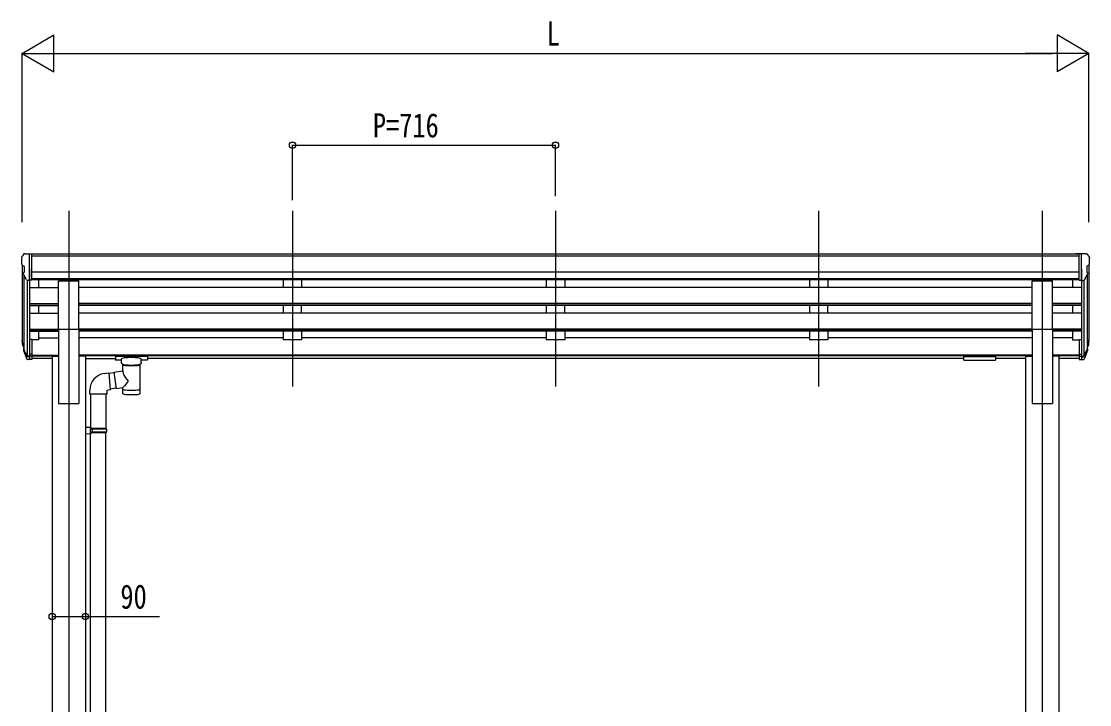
# Model space of a CAD drawing. Units: millimetres, scale not verified. Extents: x -10512 to 10512, y -7425 to 7425.
# Drawn here: x -2380 to 528, y -3025 to -1165 of the extents above; entities that cross this region are included whole.
import ezdxf
from ezdxf.enums import TextEntityAlignment as Align

# ---------------------------------------------------------------- set-up
doc = ezdxf.new("R2010")
doc.units = ezdxf.units.MM
doc.header["$LTSCALE"] = 30
for name, color, linetype in [('0-3_YKK_12', 2, 'Continuous'), ('0-4_YKK_13', 4, 'Continuous'), ('0-5_YKK_A1', 4, 'Continuous'), ('0-6_YKK_D', 6, 'Continuous')]:
    doc.layers.add(name, color=color, linetype=linetype)
doc.styles.add('ＭＳ ゴシック', font='')
doc.styles.get('ＭＳ ゴシック').set_extended_font_data('MS Gothic')

msp = doc.modelspace()

# ---------------------------------------------------------------- linework, layer by layer
at = {"layer": '0-3_YKK_12'}
for p, q in [((-2250.85, -1680.68), (-2250.85, -4855.08)), ((-1641.85, -1680.68), (-1641.85, -2158.19)), ((-925.85, -1680.68), (-925.85, -2158.19)), ((-209.85, -1680.68), (-209.85, -2158.19)), ((399.15, -1680.68), (399.15, -4855.08))]:
    msp.add_line(p, q, dxfattribs=at)
at = {"layer": '0-4_YKK_13'}
for p, q in [((-2372.94, -1797.63), (-2377.01, -1803.44)), ((-2369.85, -1797.06), (-2372.19, -1797.21)), ((-2369.85, -1797.06), (-2351.35, -1797.06)), ((-2357.85, -1870.05), (-2357.85, -1797.06)), ((-2351.35, -1797.06), (-2341.35, -1797.15)), ((-2351.35, -1869.05), (-2351.35, -1797.06)), ((-2341.35, -1798.67), (-2341.35, -1797.15)), ((499.65, -1797.06), (489.65, -1797.15)), ((489.65, -1798.67), (489.65, -1797.15)), ((499.65, -1869.05), (499.65, -1797.06)), ((518.15, -1797.06), (499.65, -1797.06)), ((506.15, -1870.05), (506.15, -1797.06)), ((518.15, -1797.06), (520.48, -1797.21)), ((521.24, -1797.63), (525.3, -1803.44)), ((-2379.85, -1806.43), (-2379.85, -1807.06)), ((-2377.32, -1828.25), (-2372, -1831.32)), ((-2371.85, -1831.58), (-2371.85, -1847.85)), ((520.15, -1831.58), (520.15, -1847.85)), ((525.61, -1828.25), (520.3, -1831.32)), ((528.15, -1806.43), (528.15, -1807.06)), ((-2365.48, -1868.23), (-2374.48, -1852.64)), ((513.77, -1868.23), (522.77, -1852.64)), ((-2357.85, -1870.05), (-2363.06, -1869.73)), ((-2351.35, -1869.05), (-2357.85, -1869.05)), ((-2278.35, -2002.51), (-2278.35, -1870.71)), ((-2278.35, -1870.71), (-2223.35, -1870.71)), ((-2223.35, -2002.51), (-2223.35, -1870.71)), ((371.65, -2002.51), (371.65, -1870.71)), ((371.65, -1870.71), (426.65, -1870.71)), ((426.65, -2002.51), (426.65, -1870.71)), ((499.65, -1869.05), (506.15, -1869.05)), ((506.15, -1870.05), (511.36, -1869.73)), ((-2278.35, -2002.51), (-2223.35, -2002.51)), ((371.65, -2002.51), (426.65, -2002.51)), ((-2357.85, -2030.79), (-2357.85, -2085.56)), ((-2351.35, -2030.79), (-2357.85, -2030.79)), ((-2351.35, -2030.79), (-2351.35, -2084.82)), ((499.65, -2030.79), (499.65, -2084.82)), ((499.65, -2030.79), (506.15, -2030.79)), ((506.15, -2030.79), (506.15, -2085.56)), ((-2376.76, -2044.98), (-2372.88, -2052.92)), ((-2376.16, -2043.6), (-2372.88, -2050.66)), ((-2374.44, -2056.25), (-2374.11, -2060.66)), ((-2374.11, -2060.66), (-2365.3, -2084.2)), ((-2373.49, -2060.09), (-2365.3, -2076.27)), ((-2364.29, -2075.14), (-2372.04, -2059.73)), ((512.58, -2075.14), (520.34, -2059.73)), ((521.78, -2060.09), (513.59, -2076.27)), ((522.4, -2060.66), (513.59, -2084.2)), ((524.45, -2043.6), (521.18, -2050.66)), ((525.05, -2044.98), (521.18, -2052.92)), ((522.74, -2056.25), (522.4, -2060.66)), ((-2357.85, -2075.82), (-2362.99, -2075.82)), ((-2357.85, -2077.62), (-2362.7, -2077.62)), ((-2357.85, -2085.56), (-2362.7, -2085.56)), ((-2351.35, -2070.92), (-2357.85, -2070.92)), ((-2351.35, -2075.8), (-2357.85, -2075.8)), ((-2351.35, -2084.82), (-2357.85, -2084.82)), ((-2123.85, -2075.37), (-2123.85, -2086.13)), ((-2038.85, -2074.7), (-2121.85, -2074.7)), ((-2038.85, -2076.88), (-2121.85, -2076.88)), ((-2107.35, -2086.79), (-2121.85, -2086.79)), ((-2107.35, -2093.6), (-2107.35, -2083.32)), ((-2053.35, -2093.6), (-2053.35, -2083.32)), ((-2038.85, -2086.79), (-2053.35, -2086.79)), ((-2036.85, -2075.37), (-2036.85, -2086.13)), ((-2036.85, -2075.56), (-2036.85, -2077.1)), ((185.15, -2075.37), (185.15, -2086.13)), ((185.15, -2075.56), (185.15, -2077.1)), ((187.15, -2074.7), (270.15, -2074.7)), ((187.15, -2076.88), (270.15, -2076.88)), ((187.15, -2086.79), (270.15, -2086.79)), ((272.15, -2075.37), (272.15, -2086.13)), ((499.65, -2070.92), (506.15, -2070.92)), ((499.65, -2075.8), (506.15, -2075.8)), ((499.65, -2084.82), (506.15, -2084.82)), ((506.15, -2075.82), (511.28, -2075.82)), ((506.15, -2077.62), (510.99, -2077.62)), ((506.15, -2085.56), (510.99, -2085.56)), ((-2154.21, -2123.14), (-2141.7, -2121.58)), ((-2128.18, -2121.46), (-2141.53, -2123.53)), ((-2128.48, -2119.58), (-2103.25, -2115.67)), ((-2128.48, -2119.58), (-2121.45, -2164.84)), ((-2103.25, -2115.67), (-2103.25, -2098.09)), ((-2057.45, -2098.1), (-2057.44, -2178.39)), ((-2193.61, -2179.15), (-2193.61, -2168.23)), ((-2147.61, -2179.15), (-2193.61, -2179.15)), ((-2191.65, -2179.15), (-2191.65, -2270.45)), ((-2149.65, -2179.15), (-2149.65, -2273.01)), ((-2121.75, -2162.96), (-2137.86, -2165.46)), ((-2103.25, -2162.01), (-2121.45, -2164.84)), ((-2103.27, -2178.39), (-2103.25, -2161.76)), ((-2189.65, -2270.51), (-2205.65, -2270.04)), ((-2205.65, -2270.04), (-2205.65, -2287.98)), ((-2189.65, -2287.51), (-2205.65, -2287.98)), ((-2189.65, -2272.51), (-2191.65, -2272.51)), ((-2148.65, -2273.01), (-2191.65, -2273.01)), ((-2147.65, -2275.01), (-2191.65, -2275.01)), ((-2147.65, -2283.01), (-2191.65, -2283.01)), ((-2148.65, -2285.01), (-2191.65, -2285.01)), ((-2191.65, -3129.7), (-2191.65, -2287.57)), ((-2189.65, -2272.51), (-2189.65, -2270.51)), ((-2189.65, -2287.51), (-2189.65, -2285.51)), ((-2187.18, -2275.01), (-2186.75, -2273.01)), ((-2149.65, -3132.26), (-2149.65, -2285.01)), ((-2147.65, -2275.01), (-2148.65, -2273.01)), ((-2147.65, -2283.01), (-2148.65, -2285.01)), ((-2147.65, -2275.01), (-2147.65, -2283.01))]:
    msp.add_line(p, q, dxfattribs=at)
for points in [[(-2121.85, -2074.7), (-2122.21, -2074.71), (-2122.74, -2074.73), (-2123.19, -2074.78), (-2123.49, -2074.86), (-2123.66, -2074.96), (-2123.78, -2075.1), (-2123.85, -2075.28), (-2123.85, -2075.37)], [(-2121.85, -2086.79), (-2122.21, -2086.79), (-2122.74, -2086.76), (-2123.19, -2086.71), (-2123.49, -2086.63), (-2123.66, -2086.53), (-2123.78, -2086.4), (-2123.85, -2086.22), (-2123.85, -2086.13)], [(-2053.39, -2093.54), (-2053.37, -2093.9), (-2053.61, -2094.86), (-2054.13, -2095.74), (-2054.94, -2096.58), (-2056.05, -2097.37), (-2057.45, -2098.1)], [(-2036.85, -2075.37), (-2036.89, -2075.17), (-2036.97, -2075.03), (-2037.07, -2074.94), (-2037.17, -2074.88), (-2037.29, -2074.83), (-2037.59, -2074.77), (-2038.08, -2074.73), (-2038.62, -2074.7), (-2038.85, -2074.7)], [(-2036.85, -2086.13), (-2036.89, -2086.32), (-2036.97, -2086.46), (-2037.07, -2086.55), (-2037.17, -2086.61), (-2037.29, -2086.66), (-2037.59, -2086.72), (-2038.08, -2086.77), (-2038.62, -2086.79), (-2038.85, -2086.79)], [(185.15, -2075.37), (185.19, -2075.17), (185.27, -2075.03), (185.37, -2074.94), (185.47, -2074.88), (185.59, -2074.83), (185.88, -2074.77), (186.37, -2074.73), (186.91, -2074.7), (187.15, -2074.7)], [(185.15, -2086.13), (185.19, -2086.32), (185.27, -2086.46), (185.37, -2086.55), (185.47, -2086.61), (185.59, -2086.66), (185.88, -2086.72), (186.37, -2086.77), (186.91, -2086.79), (187.15, -2086.79)], [(270.15, -2074.7), (270.5, -2074.71), (271.03, -2074.73), (271.48, -2074.78), (271.78, -2074.86), (271.95, -2074.96), (272.07, -2075.1), (272.14, -2075.28), (272.15, -2075.37)], [(270.15, -2086.79), (270.5, -2086.79), (271.03, -2086.76), (271.48, -2086.71), (271.78, -2086.63), (271.95, -2086.53), (272.07, -2086.4), (272.14, -2086.22), (272.15, -2086.13)], [(-2141.7, -2121.58), (-2137.69, -2167.41), (-2147.61, -2169.15), (-2147.61, -2179.15)], [(-2103.25, -2098.09), (-2103.49, -2097.99), (-2104.84, -2097.26), (-2105.95, -2096.41), (-2106.71, -2095.55), (-2107.17, -2094.65), (-2107.34, -2093.76)], [(-2189.65, -2285.51), (-2191.65, -2285.51), (-2191.65, -2272.51)], [(-2187.18, -2275.01), (-2187.18, -2283.01), (-2186.75, -2285.01)]]:
    msp.add_lwpolyline(points, dxfattribs=at)
for centre, radius, start, end in [((-2372.12, -1798.2), 1, 93.5, 145), ((520.42, -1798.2), 1, 35, 86.5), ((-2376.85, -1806.43), 3, 93, 180), ((-2177.85, -1807.06), 202, 180, 184.94904), ((-2372.95, -1823.88), 6.18, 185.7035, 224.99897), ((-2372.15, -1831.58), 0.3, 0, 60), ((520.45, -1831.58), 0.3, 120, 180), ((525.15, -1806.43), 3, 0, 87), ((521.24, -1823.88), 6.18, 315.00103, 354.2965), ((326.15, -1807.06), 202, 355.05096, 0), ((-2371.88, -1851.14), 3, 94.7167, 210), ((-2372.15, -1847.85), 0.3, 274.7167, 0), ((520.45, -1847.85), 0.3, 180, 265.2833), ((520.18, -1851.14), 3, 330, 85.2833), ((-2362.88, -1866.73), 3, 210, 266.5), ((511.17, -1866.73), 3, 273.5, 330), ((-2348.67, -2035.86), 29.53, 186.50806, 197.98144), ((-2347.27, -2034.1), 30.41, 187.1552, 198.19734), ((495.56, -2034.1), 30.41, 341.80266, 352.8448), ((496.96, -2035.86), 29.53, 342.01856, 353.49194), ((-2147.71, -2168.59), 45.91, 98.14944, 179.55845)]:
    msp.add_arc(centre, radius, start, end, dxfattribs=at)
for centre, major_axis, ratio, start_param, end_param in [((-2289.2, -2036.29), (-89.06, 1.43), 0.57596, 6.1962358, 6.3678173), ((-2289.99, -2029.62), (87.93, 4.42), 0.541684, 3.0659337, 3.2228513), ((438.29, -2029.62), (-87.93, 4.42), 0.541684, 3.060334, 3.2172517), ((437.5, -2036.29), (89.06, 1.43), 0.57596, 6.1985533, 6.3701348), ((-2373.14, -2056.25), (1.3, 0), 0.90356, 1.3700892, 3.347195), ((-2287.22, -2040.06), (-89.07, 0), 0.90356, 0.2056023, 0.2515348), ((-2287.93, -2036.19), (-88.05, 0), 0.90356, 0.2662965, 0.3003836), ((436.23, -2036.19), (88.05, 0), 0.90356, 5.9828017, 6.0168888), ((521.44, -2056.25), (-1.3, 0), 0.90356, 2.9359903, 4.9130961), ((435.52, -2040.06), (89.07, 0), 0.90356, 6.0316505, 6.077583), ((-2362.7, -2074.91), (-3, 0), 0.90356, 0.5235988, 1.5707963), ((-2362.7, -2082.85), (3, 0), 0.90356, 3.6651914, 4.712389), ((-2362.99, -2074.46), (-1.5, 0), 0.90356, 0.5235988, 1.5707963), ((-2121.85, -2077.1), (-2, 0), 0.109601, 4.712389, 6.2831853), ((-2080.35, -2083.32), (-27, 0), 0.122176, 3.1415927, 6.2831853), ((-2091.35, -2093.6), (-16, 0), 0.361356, 0, 0.0194874), ((-2038.85, -2077.1), (-2, 0), 0.109601, 3.1415927, 4.712389), ((187.15, -2077.1), (2, 0), 0.109601, 1.5707963, 3.1415927), ((270.15, -2077.1), (2, 0), 0.109601, 0, 1.5707963), ((510.99, -2074.91), (3, 0), 0.90356, 4.712389, 5.7595865), ((510.99, -2082.85), (-3, 0), 0.90356, 1.5707963, 2.6179939), ((511.28, -2074.46), (1.5, 0), 0.90356, 4.712389, 5.7595865), ((-2080.35, -2142.21), (22.81, -26.62), 0.234429, 3.1563334, 4.5976381), ((-2080.34, -2098.55), (-22.92, 0.42), 0.07247, 0.0008089, 1.5716053), ((-2080.34, -2100.18), (-22.92, 0.42), 0.07247, 0.0008089, 1.5716053), ((-2080.37, -2098.55), (22.91, 0.42), 0.072511, 4.711586, 6.2823824), ((-2080.37, -2100.18), (22.91, 0.42), 0.072511, 4.711586, 6.2823824), ((-2082.91, -2139.57), (-20.32, -22.25), 0.045535, 4.9756507, 6.2441899), ((-2080.35, -2178.39), (-22.92, 0), 0.101955, 6.2829723, 9.4248207), ((-2080.35, -2165.95), (-22.91, 0), 0.122865, 6.2831853, 9.424778)]:
    msp.add_ellipse(centre, major_axis=major_axis, ratio=ratio, start_param=start_param, end_param=end_param, dxfattribs=at)
at = {"layer": '0-5_YKK_A1'}
for p, q in [((499.65, -1798.67), (-2351.35, -1798.67)), ((-2377.85, -1827.64), (-2377.85, -2030.42)), ((499.65, -1803.88), (-2351.35, -1803.88)), ((526.15, -1827.64), (526.15, -2030.42)), ((-2372.88, -1855.41), (-2372.88, -2057.13)), ((-2357.85, -1838.17), (-2357.85, -2030.79)), ((499.65, -1847.42), (-2351.35, -1847.42)), ((506.15, -1838.17), (506.15, -2030.79)), ((521.18, -1855.41), (521.18, -2057.13)), ((-2363.85, -1869.57), (-2363.86, -2075.56)), ((-2357.85, -1889.09), (-2278.35, -1889.09)), ((499.65, -1865.27), (-2351.35, -1865.27)), ((499.65, -1868.51), (-2351.35, -1868.51)), ((-2332.85, -1868.51), (-2332.85, -1889.09)), ((371.65, -1889.09), (-2223.35, -1889.09)), ((-1666.85, -1868.61), (-1666.85, -1889.09)), ((-1616.85, -1889.09), (-1666.85, -1889.09)), ((-1616.85, -1868.61), (-1616.85, -1889.09)), ((-950.85, -1868.61), (-950.85, -1889.09)), ((-900.85, -1889.09), (-950.85, -1889.09)), ((-900.85, -1868.61), (-900.85, -1889.09)), ((-234.85, -1868.61), (-234.85, -1889.09)), ((-184.85, -1889.09), (-234.85, -1889.09)), ((-184.85, -1868.61), (-184.85, -1889.09)), ((506.15, -1889.09), (426.65, -1889.09)), ((481.15, -1868.51), (481.15, -1889.09)), ((512.15, -1869.57), (512.16, -2075.56)), ((-2357.85, -1932.46), (-2278.35, -1932.46)), ((-2357.85, -1933.95), (-2278.35, -1933.95)), ((-2357.85, -1938.27), (-2278.35, -1938.27)), ((-2332.85, -1938.27), (-2332.85, -1959.2)), ((371.65, -1932.46), (-2223.35, -1932.46)), ((371.65, -1933.95), (-2223.35, -1933.95)), ((371.65, -1938.27), (-2223.35, -1938.27)), ((-1666.85, -1938.27), (-1666.85, -1959.2)), ((-1616.85, -1959.2), (-1616.85, -1938.27)), ((-950.85, -1938.27), (-950.85, -1959.2)), ((-900.85, -1959.2), (-900.85, -1938.27)), ((-234.85, -1938.27), (-234.85, -1959.2)), ((-184.85, -1959.2), (-184.85, -1938.27)), ((506.15, -1932.46), (426.65, -1932.46)), ((506.15, -1933.95), (426.65, -1933.95)), ((506.15, -1938.27), (426.65, -1938.27)), ((481.15, -1938.27), (481.15, -1959.2)), ((-2357.85, -1959.2), (-2278.35, -1959.2)), ((371.65, -1959.2), (-2223.35, -1959.2)), ((-1616.85, -1959.2), (-1666.85, -1959.2)), ((-900.85, -1959.2), (-950.85, -1959.2)), ((-184.85, -1959.2), (-234.85, -1959.2)), ((506.15, -1959.2), (426.65, -1959.2)), ((-2357.85, -2002.56), (-2278.35, -2002.56)), ((-2357.85, -2004.06), (-2278.35, -2004.06)), ((-2278.35, -2002.51), (-2278.35, -2205.08)), ((-2223.35, -2002.51), (-2223.35, -2205.08)), ((371.65, -2002.56), (-2223.35, -2002.56)), ((371.65, -2004.06), (-2223.35, -2004.06)), ((371.65, -2002.51), (371.65, -2205.08)), ((426.65, -2002.51), (426.65, -2205.08)), ((506.15, -2002.56), (426.65, -2002.56)), ((506.15, -2004.06), (426.65, -2004.06)), ((-2357.85, -2008.37), (-2278.35, -2008.37)), ((-2332.85, -2031.42), (-2351.35, -2031.42)), ((-2332.85, -2008.37), (-2332.85, -2031.42)), ((-2332.85, -2026.48), (-2278.35, -2026.48)), ((371.65, -2008.37), (-2223.35, -2008.37)), ((-1666.85, -2026.48), (-2223.35, -2026.48)), ((-1666.85, -2008.37), (-1666.85, -2031.42)), ((-1616.85, -2031.42), (-1666.85, -2031.42)), ((-1616.85, -2008.37), (-1616.85, -2031.42)), ((-950.85, -2026.48), (-1616.85, -2026.48)), ((-950.85, -2008.37), (-950.85, -2031.42)), ((-900.85, -2031.42), (-950.85, -2031.42)), ((-900.85, -2008.37), (-900.85, -2031.42)), ((-234.85, -2026.48), (-900.85, -2026.48)), ((-234.85, -2008.37), (-234.85, -2031.42)), ((-184.85, -2031.42), (-234.85, -2031.42)), ((-184.85, -2008.37), (-184.85, -2031.42)), ((371.65, -2026.48), (-184.85, -2026.48)), ((506.15, -2008.37), (426.65, -2008.37)), ((481.15, -2026.48), (426.65, -2026.48)), ((481.15, -2008.37), (481.15, -2031.42)), ((481.15, -2031.42), (499.65, -2031.42)), ((-2351.35, -2073.49), (-2278.35, -2073.49)), ((-2351.35, -2074.89), (-2278.35, -2074.89)), ((-2296.05, -2082.58), (-2351.35, -2082.58)), ((-2296.05, -2076.08), (-2296.05, -4705.08)), ((-2296.05, -2076.08), (-2278.35, -2076.08)), ((371.65, -2073.49), (-2223.35, -2073.49)), ((371.65, -2074.89), (-2223.35, -2074.89)), ((-2205.65, -2076.08), (-2223.35, -2076.08)), ((-2205.65, -2076.08), (-2205.65, -4705.08)), ((-2205.65, -2082.58), (-2123.85, -2082.58)), ((185.15, -2082.58), (-2036.85, -2082.58)), ((353.95, -2082.58), (272.15, -2082.58)), ((353.95, -2076.08), (353.95, -4705.08)), ((353.95, -2076.08), (371.65, -2076.08)), ((499.65, -2073.49), (426.65, -2073.49)), ((499.65, -2074.89), (426.65, -2074.89)), ((444.35, -2076.08), (426.65, -2076.08)), ((444.35, -2076.08), (444.35, -4705.08)), ((499.65, -2082.58), (444.35, -2082.58)), ((-2278.35, -2205.08), (-2223.35, -2205.08)), ((371.65, -2205.08), (426.65, -2205.08))]:
    msp.add_line(p, q, dxfattribs=at)
at = {"layer": '0-6_YKK_D'}
for p, q in [((-2377.85, -1251.68), (-2291.25, -1201.68)), ((-2291.25, -1301.68), (-2291.25, -1201.68)), ((526.15, -1251.68), (439.54, -1201.68)), ((439.54, -1201.68), (439.54, -1301.68)), ((-2377.85, -1711.26), (-2377.85, -1250.68)), ((-2377.85, -1251.68), (-2291.25, -1301.68)), ((-2377.85, -1251.68), (-2204.65, -1251.68)), ((-2277.85, -1251.68), (426.15, -1251.68)), ((526.15, -1251.68), (352.94, -1251.68)), ((526.15, -1251.68), (439.54, -1301.68)), ((526.15, -1711.26), (526.15, -1250.68)), ((-1641.85, -1651.79), (-1641.85, -1500.68)), ((-1641.85, -1501.68), (-925.85, -1501.68)), ((-925.85, -1640.65), (-925.85, -1500.68))]:
    msp.add_line(p, q, dxfattribs=at)
msp.add_lwpolyline([(-2296.05, -2784.63), (-2205.65, -2784.63), (-2003.42, -2784.63)], dxfattribs=at)
for centre in [(-1641.85, -1501.68), (-925.85, -1501.68), (-2296.05, -2784.63), (-2205.65, -2784.63)]:
    msp.add_circle(centre, 8.5, dxfattribs=at)

# ---------------------------------------------------------------- texts
at = {"layer": '0-6_YKK_D', "style": 'ＭＳ ゴシック', "width": 0.8}
for s, p in [('L', (-949.85, -1250.38)), ('P=716', (-1423.05, -1500.38)), ('90', (-2110.32, -2783.33))]:
    msp.add_text(s, height=65.98, dxfattribs=at).set_placement(p, align=Align.BOTTOM_LEFT)

doc.saveas('drawing.dxf')
